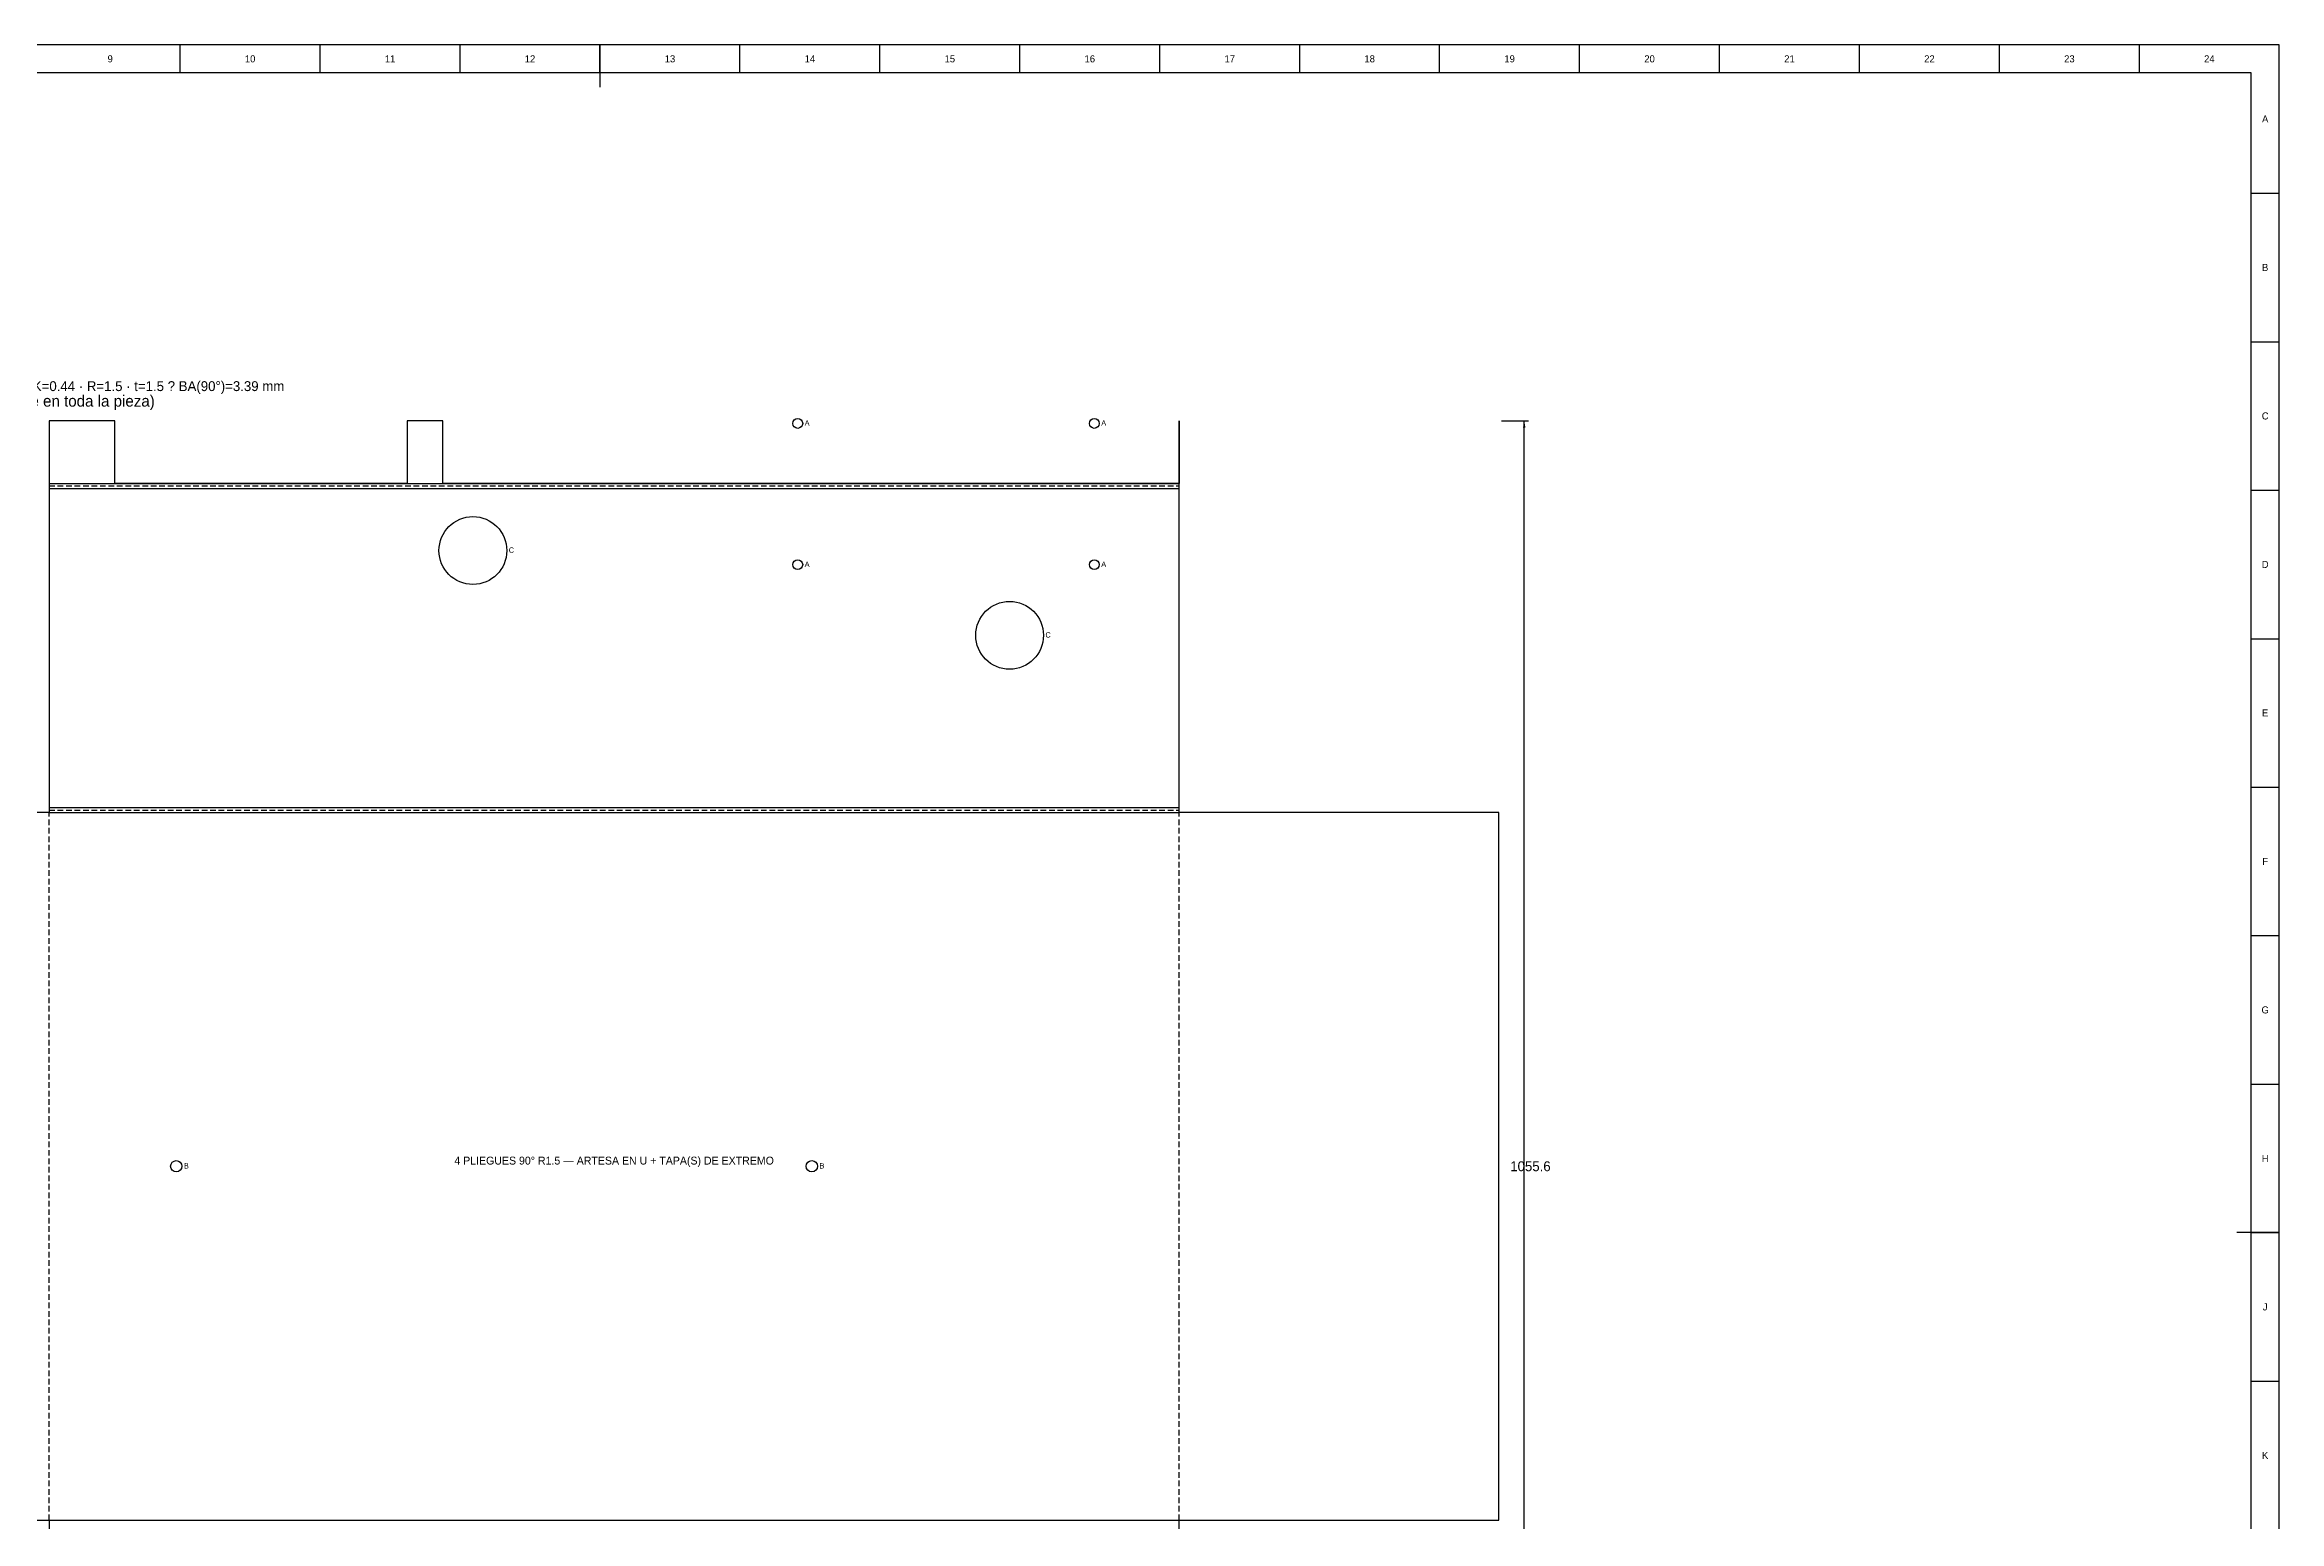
# Model space of a CAD drawing. Extents: x 0 to 2378, y 0 to 1682.
# Drawn here: x 796 to 2378, y 637 to 1682 of the extents above; entities that cross this region are included whole.
import ezdxf
from ezdxf.enums import TextEntityAlignment as Align

# ---------------------------------------------------------------- set-up
doc = ezdxf.new("R2010")
doc.units = 0
doc.linetypes.add('DASHED', pattern=[6, 4, -2])
for name, color, linetype in [('COTAS', 7, 'CONTINUOUS'), ('FINA', 7, 'CONTINUOUS'), ('NORMA', 7, 'CONTINUOUS'), ('PLIEGUE', 1, 'DASHED'), ('TEXTO', 7, 'CONTINUOUS'), ('VISIBLE', 7, 'CONTINUOUS')]:
    doc.layers.add(name, color=color, linetype=linetype)

msp = doc.modelspace()

# ---------------------------------------------------------------- linework, layer by layer
at = {"layer": 'COTAS'}
for p, q in [((1827.39, 1415.785), (1846.39, 1415.785)), ((1843.39, 360.215), (1843.39, 1415.785))]:
    msp.add_line(p, q, dxfattribs=at)
msp.add_solid([(1843.39, 1415.785), (1844.29, 1410.785), (1842.49, 1410.785)], dxfattribs=at)
at = {"layer": 'FINA'}
for p, q in [((2378, 1682), (0, 1682)), ((891.75, 1662), (891.75, 1682)), ((990.8333, 1662), (990.8333, 1682)), ((1089.9167, 1662), (1089.9167, 1682)), ((1189, 1662), (1189, 1682)), ((1288.0833, 1662), (1288.0833, 1682)), ((1387.1667, 1662), (1387.1667, 1682)), ((1486.25, 1662), (1486.25, 1682)), ((1585.3333, 1662), (1585.3333, 1682)), ((1684.4167, 1662), (1684.4167, 1682)), ((1783.5, 1662), (1783.5, 1682)), ((1882.5833, 1662), (1882.5833, 1682)), ((1981.6667, 1662), (1981.6667, 1682)), ((2080.75, 1662), (2080.75, 1682)), ((2179.8333, 1662), (2179.8333, 1682)), ((2278.9167, 1662), (2278.9167, 1682)), ((2378, 0), (2378, 1682)), ((2358, 1576.875), (2378, 1576.875)), ((2358, 1471.75), (2378, 1471.75)), ((799, 1371.285), (1599, 1371.285)), ((799, 1367.895), (1599, 1367.895)), ((2358, 1366.625), (2378, 1366.625)), ((2358, 1261.5), (2378, 1261.5)), ((2358, 1156.375), (2378, 1156.375)), ((799, 1141.895), (1599, 1141.895)), ((799, 1138.505), (1599, 1138.505)), ((2358, 1051.25), (2378, 1051.25)), ((2358, 946.125), (2378, 946.125)), ((2358, 841), (2378, 841)), ((2358, 735.875), (2378, 735.875)), ((799, 637.505), (1599, 637.505))]:
    msp.add_line(p, q, dxfattribs=at)
at = {"layer": 'NORMA'}
for p, q in [((1189, 1682), (1189, 1652)), ((2358, 1662), (40, 1662)), ((2358, 20), (2358, 1662)), ((2378, 841), (2348, 841))]:
    msp.add_line(p, q, dxfattribs=at)
at = {"layer": 'PLIEGUE'}
for p, q in [((799, 1369.595), (1599, 1369.595)), ((799, 1140.195), (1599, 1140.195)), ((799, 637.505), (799, 1138.505)), ((1599, 637.505), (1599, 1138.505))]:
    msp.add_line(p, q, dxfattribs=at)
at = {"layer": 'VISIBLE'}
for p, q in [((845.5, 1415.785), (799, 1415.785)), ((799, 1415.785), (799, 1138.505)), ((845.5, 1371.285), (845.5, 1415.785)), ((1077.79, 1415.785), (1052.5, 1415.785)), ((1052.5, 1415.785), (1052.5, 1371.285)), ((1077.79, 1371.285), (1077.79, 1415.785)), ((1599, 1138.505), (1599, 1415.785)), ((1599, 1415.785), (1599, 1371.285)), ((1052.5, 1371.285), (845.5, 1371.285)), ((1599, 1371.285), (1077.79, 1371.285)), ((799, 1138.505), (572.61, 1138.505)), ((1825.39, 1138.505), (1599, 1138.505)), ((1825.39, 637.505), (1825.39, 1138.505)), ((572.61, 637.505), (799, 637.505)), ((799, 637.505), (799, 360.215)), ((1599, 360.215), (1599, 637.505)), ((1599, 637.505), (1825.39, 637.505))]:
    msp.add_line(p, q, dxfattribs=at)
for centre, radius in [((1329, 1413.895), 3.5), ((1539, 1413.895), 3.5), ((1099, 1323.895), 24), ((1329, 1313.895), 3.5), ((1539, 1313.895), 3.5), ((1479, 1263.895), 24), ((889, 888.005), 4), ((1339, 888.005), 4)]:
    msp.add_circle(centre, radius, dxfattribs=at)

# ---------------------------------------------------------------- texts
at = {"layer": 'COTAS'}
msp.add_text('1055.6', height=7, dxfattribs=at).set_placement((1847.79, 888), align=Align.MIDDLE_CENTER)
at = {"layer": 'TEXTO'}
for s, height, p in [('9', 5, (842.2083, 1672)), ('10', 5, (941.2917, 1672)), ('11', 5, (1040.375, 1672)), ('12', 5, (1139.4583, 1672)), ('13', 5, (1238.5417, 1672)), ('14', 5, (1337.625, 1672)), ('15', 5, (1436.7083, 1672)), ('16', 5, (1535.7917, 1672)), ('17', 5, (1634.875, 1672)), ('18', 5, (1733.9583, 1672)), ('19', 5, (1833.0417, 1672)), ('20', 5, (1932.125, 1672)), ('21', 5, (2031.2083, 1672)), ('22', 5, (2130.2917, 1672)), ('23', 5, (2229.375, 1672)), ('24', 5, (2328.4583, 1672)), ('A', 5, (2368, 1629.4375)), ('B', 5, (2368, 1524.3125)), ('C', 5, (2368, 1419.1875)), ('D', 5, (2368, 1314.0625)), ('E', 5, (2368, 1208.9375)), ('F', 5, (2368, 1103.8125)), ('G', 5, (2368, 998.6875)), ('4 PLIEGUES 90° R1.5 — ARTESA EN U + TAPA(S) DE EXTREMO', 5.6, (1199, 892.005)), ('H', 5, (2368, 893.5625)), ('J', 5, (2368, 788.4375)), ('K', 5, (2368, 683.3125))]:
    msp.add_text(s, height=height, dxfattribs=at).set_placement(p, align=Align.MIDDLE_CENTER)
for s, height, p in [('DESARROLLO DE CHAPA — BA = ang·(R + K·t) · K=0.44 · R=1.5 · t=1.5 ? BA(90°)=3.39 mm', 7, (572.61, 1436.785)), ('ESPESOR DE CHAPA e = 1.5 mm (constante en toda la pieza)', 8, (572.61, 1425.785)), ('A', 3.8, (1333.9, 1412.295)), ('A', 3.8, (1543.9, 1412.295)), ('C', 3.8, (1124.4, 1322.295)), ('A', 3.8, (1333.9, 1312.295)), ('A', 3.8, (1543.9, 1312.295)), ('C', 3.8, (1504.4, 1262.295)), ('B', 3.8, (894.4, 886.405)), ('B', 3.8, (1344.4, 886.405))]:
    msp.add_text(s, height=height, dxfattribs=at).set_placement(p)

doc.saveas('drawing.dxf')
